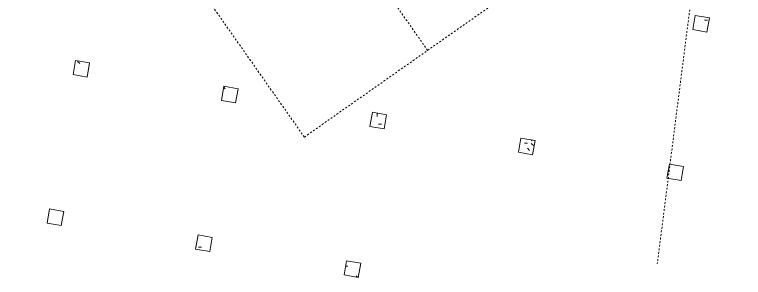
# Model space of a CAD drawing. Extents: x 274235 to 276654, y 142848 to 144425.
# Drawn here: x 276260.83 to 276301.45, y 142984.13 to 142998.77 of the extents above; entities that cross this region are included whole.
import ezdxf

# ---------------------------------------------------------------- set-up
doc = ezdxf.new("R2010")
doc.units = 0
doc.header["$LTSCALE"] = 1.5
doc.linetypes.add('ACM-G-CENTER', pattern=[50.800000000000004, 31.75, -6.350000000000001, 6.350000000000001, -6.350000000000001])
doc.linetypes.add('IMPORT-SITE-SETBACK$0$_ACM-G-DIVIDE _2_', pattern=[31.75, 12.7, -6.35, 0, -6.35, 0, -6.35])
doc.layers.get('0').update_dxf_attribs({"linetype": 'CONTINUOUS', "lineweight": 0})
for name, color, linetype, lineweight in [('_ACM-A-DETL', 7, 'CONTINUOUS', 5), ('_ACM-A-GRID', 3, 'CONTINUOUS', 5), ('_ACM-S-STRU-CLOS', 5, 'CONTINUOUS', 5), ('SITE for basement_dwg', 8, 'CONTINUOUS', 5), ('SITE-SETBACK$0$_ACM-A-SITE-SETB-GREN', 7, 'IMPORT-SITE-SETBACK$0$_ACM-G-DIVIDE _2_', 18)]:
    doc.layers.add(name, color=color, linetype=linetype, lineweight=lineweight)

# ---------------------------------------------------------------- blocks, each defined once
blk = doc.blocks.new('SITE for basement_dwg-3947335-B1_Working')
at = {"layer": 'SITE-SETBACK$0$_ACM-A-SITE-SETB-GREN', "flags": 128}
blk.add_lwpolyline([(450229.1362157599, 58887.79445751689), (448884.0697784435, 41805.26122665471), (449988.8633270644, 17687.79460664053)], dxfattribs=at)
blk = doc.blocks.new('M_Concrete-Rectangular-Column - 800 x 800mm-V307-B1_Working')
at = {"layer": '_ACM-S-STRU-CLOS'}
h = blk.add_hatch(dxfattribs=at)
h.set_pattern_fill('FP_198', color=256, style=0, pattern_type=2)
h.set_pattern_definition([(49.99999999999999, (-1033804.123, -596004.566), (3643.681986006824, -318.7812880006761), [381, -4191]), (355, (-1033804.123, -596004.566), (-704.8562580461121, 3821.135846227694), [304.8, -3352.8]), (100.451, (-1033500.483, -596031.131), (2938.852362929117, 3502.332152374178), [323.8, -3561.801]), (46.184, (-1033804.123, -594988.566), (5421.581919880712, -840.8554984886337), [571.5, -6286.5]), (96.636, (-1033352.325, -595058.636), (4748.051319755933, 4948.551449789822), [485.7, -5342.701999999999]), (351.184, (-1033804.123, -594988.566), (4748.100788072627, 4948.506072045693), [457.2, -5029.2]), (21, (-1033296.123, -595242.566), (3032.287836333134, -2045.304476687058), [381, -4191]), (326, (-1033296.123, -595242.566), (1236.042244531653, 3683.761809559103), [304.8, -3352.8]), (71.45100000000001, (-1033043.433, -595413.0079999999), (4268.342513760047, 1638.424823382678), [323.8, -3561.801]), (37.50000000000001, (-1033804.123, -596004.566), (61.77206501183639, 1691.100777463062), [167.64, -3144.52, 167.64, -6601.46]), (37.50000000000001, (-1033804.123, -596004.566), (61.77206501183639, 1691.100777463062), [-3479.8, -3235.96, 167.64, -3197.86]), (7.499999999999999, (-1033804.123, -596004.566), (1336.393250206115, 2003.61149636239), [167.64, -1772.92, 167.64, -4351.02]), (7.499999999999999, (-1033804.123, -596004.566), (1336.393250206115, 2003.61149636239), [-2108.2, -3068.32, 167.64, -1115.06]), (327.5, (-1034936.963, -596004.566), (2711.817807077548, -114.578640950727), [167.64, -1102.36, -9220.2]), (327.5, (-1034936.963, -596004.566), (2711.817807077548, -114.578640950727), [-1270, 167.64, -3794.76, -5257.8]), (327.5, (-1034936.963, -596004.566), (2711.817807077548, -114.578640950727), [-5232.4, 167.64, -5090.16]), (317.5, (-1035444.963, -596004.566), (2962.585592803855, 508.5334453662156), [167.64, -1483.36, -6365.24]), (317.5, (-1035444.963, -596004.566), (2962.585592803855, 508.5334453662156), [-1651, 167.64, -2463.8, -3733.8]), (317.5, (-1035444.963, -596004.566), (2962.585592803855, 508.5334453662156), [-4282.44, 167.64, -3566.16])])
h.paths.add_polyline_path([(400.0000000009486, -399.9999999993893), (400.0000000009486, 400.0000000006021), (-399.9999999990081, 400.0000000006021), (-399.9999999990081, -399.9999999993893)])
at = {"layer": '_ACM-A-DETL', "color": 250}
for p, q in [((400.0000000000002, 400.0000000000002), (-399.9999999999999, 400.0000000000002)), ((-399.9999999999999, 400.0000000000002), (-399.9999999999999, -399.9999999999999)), ((400.0000000000002, -399.9999999999999), (400.0000000000002, 400.0000000000002)), ((-399.9999999999999, -399.9999999999999), (400.0000000000002, -399.9999999999999))]:
    blk.add_line(p, q, dxfattribs=at)
blk = doc.blocks.new('M_Concrete-Rectangular-Column - 800 x 800mm-V308-B1_Working')
at = {"layer": '_ACM-S-STRU-CLOS'}
h = blk.add_hatch(dxfattribs=at)
h.set_pattern_fill('FP_199', color=256, style=0, pattern_type=2)
h.set_pattern_definition([(49.99999999999999, (-1033804.123, -587604.566), (3643.681986006824, -318.7812880006761), [381, -4191]), (355, (-1033804.123, -587604.566), (-704.8562580461121, 3821.135846227694), [304.8, -3352.8]), (100.451, (-1033500.483, -587631.131), (2938.852362929117, 3502.332152374178), [323.8, -3561.801]), (46.184, (-1033804.123, -586588.566), (5421.581919880712, -840.8554984886337), [571.5, -6286.5]), (96.636, (-1033352.325, -586658.636), (4748.051319755933, 4948.551449789822), [485.7, -5342.701999999999]), (351.184, (-1033804.123, -586588.566), (4748.100788072627, 4948.506072045693), [457.2, -5029.2]), (21, (-1033296.123, -586842.566), (3032.287836333134, -2045.304476687058), [381, -4191]), (326, (-1033296.123, -586842.566), (1236.042244531653, 3683.761809559103), [304.8, -3352.8]), (71.45100000000001, (-1033043.433, -587013.0079999999), (4268.342513760047, 1638.424823382678), [323.8, -3561.801]), (37.50000000000001, (-1033804.123, -587604.566), (61.77206501183639, 1691.100777463062), [167.64, -3144.52, 167.64, -6601.46]), (37.50000000000001, (-1033804.123, -587604.566), (61.77206501183639, 1691.100777463062), [-3479.8, -3235.96, 167.64, -3197.86]), (7.499999999999999, (-1033804.123, -587604.566), (1336.393250206115, 2003.61149636239), [167.64, -1772.92, 167.64, -4351.02]), (7.499999999999999, (-1033804.123, -587604.566), (1336.393250206115, 2003.61149636239), [-2108.2, -3068.32, 167.64, -1115.06]), (327.5, (-1034936.963, -587604.566), (2711.817807077548, -114.578640950727), [167.64, -1102.36, -9220.2]), (327.5, (-1034936.963, -587604.566), (2711.817807077548, -114.578640950727), [-1270, 167.64, -3794.76, -5257.8]), (327.5, (-1034936.963, -587604.566), (2711.817807077548, -114.578640950727), [-5232.4, 167.64, -5090.16]), (317.5, (-1035444.963, -587604.566), (2962.585592803855, 508.5334453662156), [167.64, -1483.36, -6365.24]), (317.5, (-1035444.963, -587604.566), (2962.585592803855, 508.5334453662156), [-1651, 167.64, -2463.8, -3733.8]), (317.5, (-1035444.963, -587604.566), (2962.585592803855, 508.5334453662156), [-4282.44, 167.64, -3566.16])])
h.paths.add_polyline_path([(400.0000000009486, -399.9999999994239), (400.0000000009486, 400.0000000005675), (-399.9999999990081, 400.0000000005675), (-399.9999999990081, -399.9999999994239)])
at = {"layer": '_ACM-A-DETL', "color": 250}
for p, q in [((400.0000000000002, 400.0000000000002), (-399.9999999999999, 400.0000000000002)), ((-399.9999999999999, 400.0000000000002), (-399.9999999999999, -399.9999999999999)), ((400.0000000000002, -399.9999999999999), (400.0000000000002, 400.0000000000002)), ((-399.9999999999999, -399.9999999999999), (400.0000000000002, -399.9999999999999))]:
    blk.add_line(p, q, dxfattribs=at)
blk = doc.blocks.new('M_Concrete-Rectangular-Column - 800 x 800mm-V316-B1_Working')
at = {"layer": '_ACM-S-STRU-CLOS'}
h = blk.add_hatch(dxfattribs=at)
h.set_pattern_fill('FP_203', color=256, style=0, pattern_type=2)
h.set_pattern_definition([(49.99999999999999, (-1042204.123, -596004.566), (3643.681986006824, -318.7812880006761), [381, -4191]), (355, (-1042204.123, -596004.566), (-704.8562580461121, 3821.135846227694), [304.8, -3352.8]), (100.451, (-1041900.483, -596031.131), (2938.852362929117, 3502.332152374178), [323.8, -3561.801]), (46.184, (-1042204.123, -594988.566), (5421.581919880712, -840.8554984886337), [571.5, -6286.5]), (96.636, (-1041752.325, -595058.636), (4748.051319755933, 4948.551449789822), [485.7, -5342.701999999999]), (351.184, (-1042204.123, -594988.566), (4748.100788072627, 4948.506072045693), [457.2, -5029.2]), (21, (-1041696.123, -595242.566), (3032.287836333134, -2045.304476687058), [381, -4191]), (326, (-1041696.123, -595242.566), (1236.042244531653, 3683.761809559103), [304.8, -3352.8]), (71.45100000000001, (-1041443.433, -595413.0079999999), (4268.342513760047, 1638.424823382678), [323.8, -3561.801]), (37.50000000000001, (-1042204.123, -596004.566), (61.77206501183639, 1691.100777463062), [167.64, -3144.52, 167.64, -6601.46]), (37.50000000000001, (-1042204.123, -596004.566), (61.77206501183639, 1691.100777463062), [-3479.8, -3235.96, 167.64, -3197.86]), (7.499999999999999, (-1042204.123, -596004.566), (1336.393250206115, 2003.61149636239), [167.64, -1772.92, 167.64, -4351.02]), (7.499999999999999, (-1042204.123, -596004.566), (1336.393250206115, 2003.61149636239), [-2108.2, -3068.32, 167.64, -1115.06]), (327.5, (-1043336.963, -596004.566), (2711.817807077548, -114.578640950727), [167.64, -1102.36, -9220.2]), (327.5, (-1043336.963, -596004.566), (2711.817807077548, -114.578640950727), [-1270, 167.64, -3794.76, -5257.8]), (327.5, (-1043336.963, -596004.566), (2711.817807077548, -114.578640950727), [-5232.4, 167.64, -5090.16]), (317.5, (-1043844.963, -596004.566), (2962.585592803855, 508.5334453662156), [167.64, -1483.36, -6365.24]), (317.5, (-1043844.963, -596004.566), (2962.585592803855, 508.5334453662156), [-1651, 167.64, -2463.8, -3733.8]), (317.5, (-1043844.963, -596004.566), (2962.585592803855, 508.5334453662156), [-4282.44, 167.64, -3566.16])])
h.paths.add_polyline_path([(400.0000000010179, -399.9999999993893), (400.0000000010179, 400.0000000006368), (-399.9999999990081, 400.0000000006021), (-399.9999999990081, -399.9999999994239)])
at = {"layer": '_ACM-A-DETL', "color": 250}
for p, q in [((400.0000000000002, 400.0000000000002), (-399.9999999999999, 400.0000000000002)), ((-399.9999999999999, 400.0000000000002), (-399.9999999999999, -399.9999999999999)), ((400.0000000000002, -399.9999999999999), (400.0000000000002, 400.0000000000002)), ((-399.9999999999999, -399.9999999999999), (400.0000000000002, -399.9999999999999))]:
    blk.add_line(p, q, dxfattribs=at)
blk = doc.blocks.new('M_Concrete-Rectangular-Column - 800 x 800mm-V317-B1_Working')
at = {"layer": '_ACM-S-STRU-CLOS'}
h = blk.add_hatch(dxfattribs=at)
h.set_pattern_fill('FP_204', color=256, style=0, pattern_type=2)
h.set_pattern_definition([(49.99999999999999, (-1042204.123, -587604.566), (3643.681986006824, -318.7812880006761), [381, -4191]), (355, (-1042204.123, -587604.566), (-704.8562580461121, 3821.135846227694), [304.8, -3352.8]), (100.451, (-1041900.483, -587631.131), (2938.852362929117, 3502.332152374178), [323.8, -3561.801]), (46.184, (-1042204.123, -586588.566), (5421.581919880712, -840.8554984886337), [571.5, -6286.5]), (96.636, (-1041752.325, -586658.636), (4748.051319755933, 4948.551449789822), [485.7, -5342.701999999999]), (351.184, (-1042204.123, -586588.566), (4748.100788072627, 4948.506072045693), [457.2, -5029.2]), (21, (-1041696.123, -586842.566), (3032.287836333134, -2045.304476687058), [381, -4191]), (326, (-1041696.123, -586842.566), (1236.042244531653, 3683.761809559103), [304.8, -3352.8]), (71.45100000000001, (-1041443.433, -587013.0079999999), (4268.342513760047, 1638.424823382678), [323.8, -3561.801]), (37.50000000000001, (-1042204.123, -587604.566), (61.77206501183639, 1691.100777463062), [167.64, -3144.52, 167.64, -6601.46]), (37.50000000000001, (-1042204.123, -587604.566), (61.77206501183639, 1691.100777463062), [-3479.8, -3235.96, 167.64, -3197.86]), (7.499999999999999, (-1042204.123, -587604.566), (1336.393250206115, 2003.61149636239), [167.64, -1772.92, 167.64, -4351.02]), (7.499999999999999, (-1042204.123, -587604.566), (1336.393250206115, 2003.61149636239), [-2108.2, -3068.32, 167.64, -1115.06]), (327.5, (-1043336.963, -587604.566), (2711.817807077548, -114.578640950727), [167.64, -1102.36, -9220.2]), (327.5, (-1043336.963, -587604.566), (2711.817807077548, -114.578640950727), [-1270, 167.64, -3794.76, -5257.8]), (327.5, (-1043336.963, -587604.566), (2711.817807077548, -114.578640950727), [-5232.4, 167.64, -5090.16]), (317.5, (-1043844.963, -587604.566), (2962.585592803855, 508.5334453662156), [167.64, -1483.36, -6365.24]), (317.5, (-1043844.963, -587604.566), (2962.585592803855, 508.5334453662156), [-1651, 167.64, -2463.8, -3733.8]), (317.5, (-1043844.963, -587604.566), (2962.585592803855, 508.5334453662156), [-4282.44, 167.64, -3566.16])])
h.paths.add_polyline_path([(400.0000000010179, -399.99999999932), (400.0000000010179, 400.0000000006714), (-399.9999999990081, 400.0000000006368), (-399.9999999990081, -399.9999999993547)])
at = {"layer": '_ACM-A-DETL', "color": 250}
for p, q in [((400.0000000000002, 400.0000000000002), (-399.9999999999999, 400.0000000000002)), ((-399.9999999999999, 400.0000000000002), (-399.9999999999999, -399.9999999999999)), ((400.0000000000002, -399.9999999999999), (400.0000000000002, 400.0000000000002)), ((-399.9999999999999, -399.9999999999999), (400.0000000000002, -399.9999999999999))]:
    blk.add_line(p, q, dxfattribs=at)
blk = doc.blocks.new('M_Concrete-Rectangular-Column - 800 x 800mm-V325-B1_Working')
at = {"layer": '_ACM-S-STRU-CLOS'}
h = blk.add_hatch(dxfattribs=at)
h.set_pattern_fill('FP_210', color=256, style=0, pattern_type=2)
h.set_pattern_definition([(49.99999999999999, (-1050604.123, -596004.566), (3643.681986006824, -318.7812880006761), [381, -4191]), (355, (-1050604.123, -596004.566), (-704.8562580461121, 3821.135846227694), [304.8, -3352.8]), (100.451, (-1050300.483, -596031.131), (2938.852362929117, 3502.332152374178), [323.8, -3561.801]), (46.184, (-1050604.123, -594988.566), (5421.581919880712, -840.8554984886337), [571.5, -6286.5]), (96.636, (-1050152.325, -595058.636), (4748.051319755933, 4948.551449789822), [485.7, -5342.701999999999]), (351.184, (-1050604.123, -594988.566), (4748.100788072627, 4948.506072045693), [457.2, -5029.2]), (21, (-1050096.123, -595242.566), (3032.287836333134, -2045.304476687058), [381, -4191]), (326, (-1050096.123, -595242.566), (1236.042244531653, 3683.761809559103), [304.8, -3352.8]), (71.45100000000001, (-1049843.433, -595413.0079999999), (4268.342513760047, 1638.424823382678), [323.8, -3561.801]), (37.50000000000001, (-1050604.123, -596004.566), (61.77206501183639, 1691.100777463062), [167.64, -3144.52, 167.64, -6601.46]), (37.50000000000001, (-1050604.123, -596004.566), (61.77206501183639, 1691.100777463062), [-3479.8, -3235.96, 167.64, -3197.86]), (7.499999999999999, (-1050604.123, -596004.566), (1336.393250206115, 2003.61149636239), [167.64, -1772.92, 167.64, -4351.02]), (7.499999999999999, (-1050604.123, -596004.566), (1336.393250206115, 2003.61149636239), [-2108.2, -3068.32, 167.64, -1115.06]), (327.5, (-1051736.963, -596004.566), (2711.817807077548, -114.578640950727), [167.64, -1102.36, -9220.2]), (327.5, (-1051736.963, -596004.566), (2711.817807077548, -114.578640950727), [-1270, 167.64, -3794.76, -5257.8]), (327.5, (-1051736.963, -596004.566), (2711.817807077548, -114.578640950727), [-5232.4, 167.64, -5090.16]), (317.5, (-1052244.963, -596004.566), (2962.585592803855, 508.5334453662156), [167.64, -1483.36, -6365.24]), (317.5, (-1052244.963, -596004.566), (2962.585592803855, 508.5334453662156), [-1651, 167.64, -2463.8, -3733.8]), (317.5, (-1052244.963, -596004.566), (2962.585592803855, 508.5334453662156), [-4282.44, 167.64, -3566.16])])
h.paths.add_polyline_path([(400.0000000010179, -399.9999999994586), (400.0000000010179, 400.0000000005675), (-399.9999999989388, 400.0000000005675), (-399.9999999989388, -399.9999999994586)])
at = {"layer": '_ACM-A-DETL', "color": 250}
for p, q in [((400.0000000000002, 400.0000000000002), (-399.9999999999999, 400.0000000000002)), ((-399.9999999999999, 400.0000000000002), (-399.9999999999999, -399.9999999999999)), ((400.0000000000002, -399.9999999999999), (400.0000000000002, 400.0000000000002)), ((-399.9999999999999, -399.9999999999999), (400.0000000000002, -399.9999999999999))]:
    blk.add_line(p, q, dxfattribs=at)
blk = doc.blocks.new('M_Concrete-Rectangular-Column - 800 x 800mm-V326-B1_Working')
at = {"layer": '_ACM-S-STRU-CLOS'}
h = blk.add_hatch(dxfattribs=at)
h.set_pattern_fill('FP_211', color=256, style=0, pattern_type=2)
h.set_pattern_definition([(49.99999999999999, (-1050604.123, -587604.566), (3643.681986006824, -318.7812880006761), [381, -4191]), (355, (-1050604.123, -587604.566), (-704.8562580461121, 3821.135846227694), [304.8, -3352.8]), (100.451, (-1050300.483, -587631.131), (2938.852362929117, 3502.332152374178), [323.8, -3561.801]), (46.184, (-1050604.123, -586588.566), (5421.581919880712, -840.8554984886337), [571.5, -6286.5]), (96.636, (-1050152.325, -586658.636), (4748.051319755933, 4948.551449789822), [485.7, -5342.701999999999]), (351.184, (-1050604.123, -586588.566), (4748.100788072627, 4948.506072045693), [457.2, -5029.2]), (21, (-1050096.123, -586842.566), (3032.287836333134, -2045.304476687058), [381, -4191]), (326, (-1050096.123, -586842.566), (1236.042244531653, 3683.761809559103), [304.8, -3352.8]), (71.45100000000001, (-1049843.433, -587013.0079999999), (4268.342513760047, 1638.424823382678), [323.8, -3561.801]), (37.50000000000001, (-1050604.123, -587604.566), (61.77206501183639, 1691.100777463062), [167.64, -3144.52, 167.64, -6601.46]), (37.50000000000001, (-1050604.123, -587604.566), (61.77206501183639, 1691.100777463062), [-3479.8, -3235.96, 167.64, -3197.86]), (7.499999999999999, (-1050604.123, -587604.566), (1336.393250206115, 2003.61149636239), [167.64, -1772.92, 167.64, -4351.02]), (7.499999999999999, (-1050604.123, -587604.566), (1336.393250206115, 2003.61149636239), [-2108.2, -3068.32, 167.64, -1115.06]), (327.5, (-1051736.963, -587604.566), (2711.817807077548, -114.578640950727), [167.64, -1102.36, -9220.2]), (327.5, (-1051736.963, -587604.566), (2711.817807077548, -114.578640950727), [-1270, 167.64, -3794.76, -5257.8]), (327.5, (-1051736.963, -587604.566), (2711.817807077548, -114.578640950727), [-5232.4, 167.64, -5090.16]), (317.5, (-1052244.963, -587604.566), (2962.585592803855, 508.5334453662156), [167.64, -1483.36, -6365.24]), (317.5, (-1052244.963, -587604.566), (2962.585592803855, 508.5334453662156), [-1651, 167.64, -2463.8, -3733.8]), (317.5, (-1052244.963, -587604.566), (2962.585592803855, 508.5334453662156), [-4282.44, 167.64, -3566.16])])
h.paths.add_polyline_path([(400.0000000010179, -399.9999999993893), (400.0000000010179, 400.0000000006021), (-399.9999999989388, 400.0000000006021), (-399.9999999989388, -399.9999999993893)])
at = {"layer": '_ACM-A-DETL', "color": 250}
for p, q in [((400.0000000000002, 400.0000000000002), (-399.9999999999999, 400.0000000000002)), ((-399.9999999999999, 400.0000000000002), (-399.9999999999999, -399.9999999999999)), ((400.0000000000002, -399.9999999999999), (400.0000000000002, 400.0000000000002)), ((-399.9999999999999, -399.9999999999999), (400.0000000000002, -399.9999999999999))]:
    blk.add_line(p, q, dxfattribs=at)
blk = doc.blocks.new('M_Concrete-Rectangular-Column - 800 x 800mm-V957-B1_Working')
at = {"layer": '_ACM-S-STRU-CLOS'}
h = blk.add_hatch(dxfattribs=at)
h.set_pattern_fill('FP_598', color=256, style=0, pattern_type=2)
h.set_pattern_definition([(49.99999999999999, (-1059004.123, -596004.566), (3643.681986006824, -318.7812880006761), [381, -4191]), (355, (-1059004.123, -596004.566), (-704.8562580461121, 3821.135846227694), [304.8, -3352.8]), (100.451, (-1058700.483, -596031.131), (2938.852362929117, 3502.332152374178), [323.8, -3561.801]), (46.184, (-1059004.123, -594988.566), (5421.581919880712, -840.8554984886337), [571.5, -6286.5]), (96.636, (-1058552.325, -595058.636), (4748.051319755933, 4948.551449789822), [485.7, -5342.701999999999]), (351.184, (-1059004.123, -594988.566), (4748.100788072627, 4948.506072045693), [457.2, -5029.2]), (21, (-1058496.123, -595242.566), (3032.287836333134, -2045.304476687058), [381, -4191]), (326, (-1058496.123, -595242.566), (1236.042244531653, 3683.761809559103), [304.8, -3352.8]), (71.45100000000001, (-1058243.433, -595413.0079999999), (4268.342513760047, 1638.424823382678), [323.8, -3561.801]), (37.50000000000001, (-1059004.123, -596004.566), (61.77206501183639, 1691.100777463062), [167.64, -3144.52, 167.64, -6601.46]), (37.50000000000001, (-1059004.123, -596004.566), (61.77206501183639, 1691.100777463062), [-3479.8, -3235.96, 167.64, -3197.86]), (7.499999999999999, (-1059004.123, -596004.566), (1336.393250206115, 2003.61149636239), [167.64, -1772.92, 167.64, -4351.02]), (7.499999999999999, (-1059004.123, -596004.566), (1336.393250206115, 2003.61149636239), [-2108.2, -3068.32, 167.64, -1115.06]), (327.5, (-1060136.963, -596004.566), (2711.817807077548, -114.578640950727), [167.64, -1102.36, -9220.2]), (327.5, (-1060136.963, -596004.566), (2711.817807077548, -114.578640950727), [-1270, 167.64, -3794.76, -5257.8]), (327.5, (-1060136.963, -596004.566), (2711.817807077548, -114.578640950727), [-5232.4, 167.64, -5090.16]), (317.5, (-1060644.963, -596004.566), (2962.585592803855, 508.5334453662156), [167.64, -1483.36, -6365.24]), (317.5, (-1060644.963, -596004.566), (2962.585592803855, 508.5334453662156), [-1651, 167.64, -2463.8, -3733.8]), (317.5, (-1060644.963, -596004.566), (2962.585592803855, 508.5334453662156), [-4282.44, 167.64, -3566.16])])
h.paths.add_polyline_path([(400.0000000010872, -399.9999999994239), (400.0000000010872, 400.0000000006021), (-399.9999999989388, 400.0000000006021), (-399.9999999989388, -399.9999999994239)])
at = {"layer": '_ACM-A-DETL', "color": 250}
for p, q in [((400.0000000000002, 400.0000000000002), (-399.9999999999999, 400.0000000000002)), ((-399.9999999999999, 400.0000000000002), (-399.9999999999999, -399.9999999999999)), ((400.0000000000002, -399.9999999999999), (400.0000000000002, 400.0000000000002)), ((-399.9999999999999, -399.9999999999999), (400.0000000000002, -399.9999999999999))]:
    blk.add_line(p, q, dxfattribs=at)
blk = doc.blocks.new('M_Concrete-Rectangular-Column - 800 x 800mm-V986-B1_Working')
at = {"layer": '_ACM-S-STRU-CLOS'}
h = blk.add_hatch(dxfattribs=at)
h.set_pattern_fill('FP_612', color=256, style=0, pattern_type=2)
h.set_pattern_definition([(49.99999999999999, (-1067404.123, -604404.566), (3643.681986006824, -318.7812880006761), [381, -4191]), (355, (-1067404.123, -604404.566), (-704.8562580461121, 3821.135846227694), [304.8, -3352.8]), (100.451, (-1067100.483, -604431.131), (2938.852362929117, 3502.332152374178), [323.8, -3561.801]), (46.184, (-1067404.123, -603388.566), (5421.581919880712, -840.8554984886337), [571.5, -6286.5]), (96.636, (-1066952.325, -603458.636), (4748.051319755933, 4948.551449789822), [485.7, -5342.701999999999]), (351.184, (-1067404.123, -603388.566), (4748.100788072627, 4948.506072045693), [457.2, -5029.2]), (21, (-1066896.123, -603642.566), (3032.287836333134, -2045.304476687058), [381, -4191]), (326, (-1066896.123, -603642.566), (1236.042244531653, 3683.761809559103), [304.8, -3352.8]), (71.45100000000001, (-1066643.433, -603813.0079999999), (4268.342513760047, 1638.424823382678), [323.8, -3561.801]), (37.50000000000001, (-1067404.123, -604404.566), (61.77206501183639, 1691.100777463062), [167.64, -3144.52, 167.64, -6601.46]), (37.50000000000001, (-1067404.123, -604404.566), (61.77206501183639, 1691.100777463062), [-3479.8, -3235.96, 167.64, -3197.86]), (7.499999999999999, (-1067404.123, -604404.566), (1336.393250206115, 2003.61149636239), [167.64, -1772.92, 167.64, -4351.02]), (7.499999999999999, (-1067404.123, -604404.566), (1336.393250206115, 2003.61149636239), [-2108.2, -3068.32, 167.64, -1115.06]), (327.5, (-1068536.963, -604404.566), (2711.817807077548, -114.578640950727), [167.64, -1102.36, -9220.2]), (327.5, (-1068536.963, -604404.566), (2711.817807077548, -114.578640950727), [-1270, 167.64, -3794.76, -5257.8]), (327.5, (-1068536.963, -604404.566), (2711.817807077548, -114.578640950727), [-5232.4, 167.64, -5090.16]), (317.5, (-1069044.963, -604404.566), (2962.585592803855, 508.5334453662156), [167.64, -1483.36, -6365.24]), (317.5, (-1069044.963, -604404.566), (2962.585592803855, 508.5334453662156), [-1651, 167.64, -2463.8, -3733.8]), (317.5, (-1069044.963, -604404.566), (2962.585592803855, 508.5334453662156), [-4282.44, 167.64, -3566.16])])
h.paths.add_polyline_path([(400.0000000008793, -399.9999999993893), (400.0000000008793, 400.0000000006021), (-399.9999999990774, 400.0000000006021), (-399.9999999990774, -399.9999999993893)])
at = {"layer": '_ACM-A-DETL', "color": 250}
for p, q in [((400.0000000000002, 400.0000000000002), (-399.9999999999999, 400.0000000000002)), ((-399.9999999999999, 400.0000000000002), (-399.9999999999999, -399.9999999999999)), ((400.0000000000002, -399.9999999999999), (400.0000000000002, 400.0000000000002)), ((-399.9999999999999, -399.9999999999999), (400.0000000000002, -399.9999999999999))]:
    blk.add_line(p, q, dxfattribs=at)
blk = doc.blocks.new('M_Concrete-Rectangular-Column - 800 x 800mm-V987-B1_Working')
at = {"layer": '_ACM-S-STRU-CLOS'}
h = blk.add_hatch(dxfattribs=at)
h.set_pattern_fill('FP_613', color=256, style=0, pattern_type=2)
h.set_pattern_definition([(49.99999999999999, (-1067404.123, -596004.566), (3643.681986006824, -318.7812880006761), [381, -4191]), (355, (-1067404.123, -596004.566), (-704.8562580461121, 3821.135846227694), [304.8, -3352.8]), (100.451, (-1067100.483, -596031.131), (2938.852362929117, 3502.332152374178), [323.8, -3561.801]), (46.184, (-1067404.123, -594988.566), (5421.581919880712, -840.8554984886337), [571.5, -6286.5]), (96.636, (-1066952.325, -595058.636), (4748.051319755933, 4948.551449789822), [485.7, -5342.701999999999]), (351.184, (-1067404.123, -594988.566), (4748.100788072627, 4948.506072045693), [457.2, -5029.2]), (21, (-1066896.123, -595242.566), (3032.287836333134, -2045.304476687058), [381, -4191]), (326, (-1066896.123, -595242.566), (1236.042244531653, 3683.761809559103), [304.8, -3352.8]), (71.45100000000001, (-1066643.433, -595413.0079999999), (4268.342513760047, 1638.424823382678), [323.8, -3561.801]), (37.50000000000001, (-1067404.123, -596004.566), (61.77206501183639, 1691.100777463062), [167.64, -3144.52, 167.64, -6601.46]), (37.50000000000001, (-1067404.123, -596004.566), (61.77206501183639, 1691.100777463062), [-3479.8, -3235.96, 167.64, -3197.86]), (7.499999999999999, (-1067404.123, -596004.566), (1336.393250206115, 2003.61149636239), [167.64, -1772.92, 167.64, -4351.02]), (7.499999999999999, (-1067404.123, -596004.566), (1336.393250206115, 2003.61149636239), [-2108.2, -3068.32, 167.64, -1115.06]), (327.5, (-1068536.963, -596004.566), (2711.817807077548, -114.578640950727), [167.64, -1102.36, -9220.2]), (327.5, (-1068536.963, -596004.566), (2711.817807077548, -114.578640950727), [-1270, 167.64, -3794.76, -5257.8]), (327.5, (-1068536.963, -596004.566), (2711.817807077548, -114.578640950727), [-5232.4, 167.64, -5090.16]), (317.5, (-1069044.963, -596004.566), (2962.585592803855, 508.5334453662156), [167.64, -1483.36, -6365.24]), (317.5, (-1069044.963, -596004.566), (2962.585592803855, 508.5334453662156), [-1651, 167.64, -2463.8, -3733.8]), (317.5, (-1069044.963, -596004.566), (2962.585592803855, 508.5334453662156), [-4282.44, 167.64, -3566.16])])
h.paths.add_polyline_path([(400.0000000009486, -399.9999999993893), (400.0000000009486, 400.0000000006368), (-399.9999999990081, 400.0000000006368), (-399.9999999990081, -399.9999999993893)])
at = {"layer": '_ACM-A-DETL', "color": 250}
for p, q in [((400.0000000000002, 400.0000000000002), (-399.9999999999999, 400.0000000000002)), ((-399.9999999999999, 400.0000000000002), (-399.9999999999999, -399.9999999999999)), ((400.0000000000002, -399.9999999999999), (400.0000000000002, 400.0000000000002)), ((-399.9999999999999, -399.9999999999999), (400.0000000000002, -399.9999999999999))]:
    blk.add_line(p, q, dxfattribs=at)
blk = doc.blocks.new('BASEMENT20250512')
at = {"layer": '_ACM-S-STRU-CLOS'}
for name, p in [('M_Concrete-Rectangular-Column - 800 x 800mm-V986-B1_Working', (1067404.123213024, 604404.5657867026)), ('M_Concrete-Rectangular-Column - 800 x 800mm-V307-B1_Working', (1033804.123332135, 596004.5658164803)), ('M_Concrete-Rectangular-Column - 800 x 800mm-V316-B1_Working', (1042204.123302358, 596004.5658164803)), ('M_Concrete-Rectangular-Column - 800 x 800mm-V325-B1_Working', (1050604.12327258, 596004.5658164803)), ('M_Concrete-Rectangular-Column - 800 x 800mm-V957-B1_Working', (1059004.123242802, 596004.5658164803)), ('M_Concrete-Rectangular-Column - 800 x 800mm-V987-B1_Working', (1067404.123213024, 596004.5658164803)), ('M_Concrete-Rectangular-Column - 800 x 800mm-V308-B1_Working', (1033804.123332135, 587604.5658462582)), ('M_Concrete-Rectangular-Column - 800 x 800mm-V317-B1_Working', (1042204.123302358, 587604.5658462582)), ('M_Concrete-Rectangular-Column - 800 x 800mm-V326-B1_Working', (1050604.12327258, 587604.5658462582))]:
    blk.add_blockref(name, p, dxfattribs=at)
at = {"layer": 'SITE for basement_dwg', "color": 250}
blk.add_blockref('SITE for basement_dwg-3947335-B1_Working', (617306.3804256108, 573116.7708000222), dxfattribs=at)
blk = doc.blocks.new('5f0512')
at = {"layer": '_ACM-A-GRID', "linetype": 'ACM-G-CENTER'}
for p, q in [((52438.18164671271, -130076.3631011879), (-1019.090861233301, -76619.09059323068)), ((46498.48468474532, -136016.0600631542), (-6958.787823200691, -82558.7875551969)), ((46498.48468474543, -136016.0600631542), (70257.27244839084, -112257.2722995138))]:
    blk.add_line(p, q, dxfattribs=at)

msp = doc.modelspace()

# ---------------------------------------------------------------- block references
at = {"xscale": 0.0009999999999999994, "yscale": 0.001, "zscale": 0.001, "rotation": 350.1075696352769}
msp.add_blockref('BASEMENT20250512', (275143.7222229671, 142586.2208173259), dxfattribs=at)

# ---------------------------------------------------------------- next in the draw order: block references
msp.add_blockref('5f0512', (276254.5380815538, 143133.931731411), dxfattribs=at)

doc.saveas('drawing.dxf')
